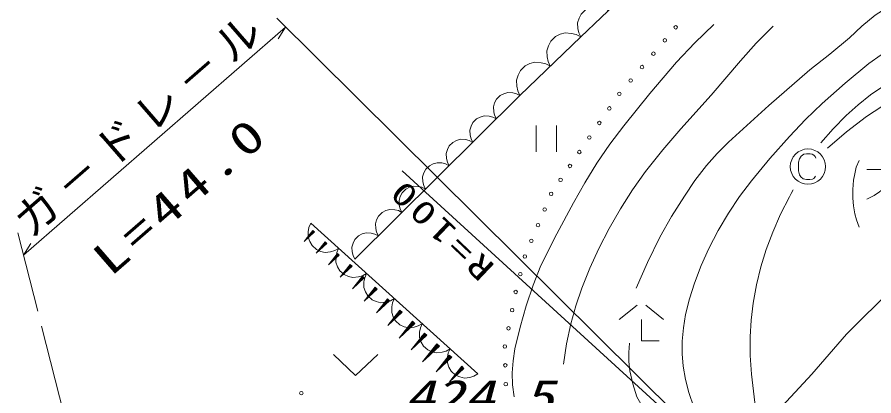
# Model space of a CAD drawing. Units: millimetres, scale not verified. Extents: x 1555 to 641555, y -205102 to 154898.
# Drawn here: x 27932 to 76244, y 71622 to 92983 of the extents above; entities that cross this region are included whole.
import ezdxf
from ezdxf.enums import TextEntityAlignment as Align

# ---------------------------------------------------------------- set-up
doc = ezdxf.new("R2010")
doc.units = ezdxf.units.MM
doc.header["$LTSCALE"] = 1000
doc.layers.add('S-BGD', color=1, linetype='Continuous', lineweight=13)
doc.layers.add('S-BGD-HTXT', color=6, linetype='Continuous', lineweight=13)
doc.styles.add('ＭＳ ゴシック', font='')
doc.styles.get('ＭＳ ゴシック').set_extended_font_data('MS Gothic')

# ---------------------------------------------------------------- blocks, each defined once
blk = doc.blocks.new('BUHIN16')
at = {"layer": 'S-BGD'}
blk.add_lwpolyline([(785, 749), (554, 873), (314, 937), (-4, 963), (-267, 893), (-507, 776), (-751, 544), (-879, 309), (-962, 50), (-950, -269), (-895, -508), (-785, -749)], dxfattribs=at)
blk = doc.blocks.new('BUHIN17')
at = {"layer": 'S-BGD'}
blk.add_lwpolyline([(856, 827), (601, 962), (338, 1029), (-11, 1056), (-299, 977), (-562, 847), (-827, 591), (-966, 332), (-1055, 48), (-1040, -302), (-978, -564), (-856, -827)], dxfattribs=at)
blk = doc.blocks.new('BUHIN18')
at = {"layer": 'S-BGD'}
blk.add_lwpolyline([(666, 659), (464, 763), (256, 814), (-19, 831), (-245, 766), (-451, 661), (-657, 457), (-764, 252), (-831, 27), (-816, -248), (-764, -453), (-666, -659)], dxfattribs=at)
blk = doc.blocks.new('BUHIN19')
at = {"layer": 'S-BGD'}
blk.add_lwpolyline([(-785, 708), (-889, 474), (-933, 236), (-936, -75), (-848, -325), (-716, -550), (-473, -769), (-235, -877), (22, -938), (331, -904), (560, -832), (785, -708)], dxfattribs=at)
blk = doc.blocks.new('BUHIN58')
at = {"layer": 'S-BGD'}
blk.add_lwpolyline([(-1250, 594), (0, -588), (1250, 594)], dxfattribs=at)
blk = doc.blocks.new('BUHIN59')
at = {"layer": 'S-BGD'}
for p, q in [((-578, 750), (-578, -750)), ((574, -750), (574, 750))]:
    blk.add_line(p, q, dxfattribs=at)
blk = doc.blocks.new('BUHIN77')
at = {"layer": 'S-BGD'}
blk.add_circle((0, 0), 99.5, dxfattribs=at)
blk = doc.blocks.new('BUHIN79')
at = {"layer": 'S-BGD'}
blk.add_circle((0, 0), 99.5, dxfattribs=at)
blk = doc.blocks.new('BUHIN81')
at = {"layer": 'S-BGD'}
blk.add_circle((0, 0), 99.5, dxfattribs=at)
blk = doc.blocks.new('BUHIN83')
at = {"layer": 'S-BGD'}
blk.add_circle((0, 0), 99.5, dxfattribs=at)
blk = doc.blocks.new('BUHIN85')
at = {"layer": 'S-BGD'}
blk.add_circle((0, 0), 99.5, dxfattribs=at)
blk = doc.blocks.new('BUHIN89')
at = {"layer": 'S-BGD'}
blk.add_circle((0, 0), 99.5, dxfattribs=at)
blk = doc.blocks.new('BUHIN192')
at = {"layer": 'S-BGD'}
for p, q in [((260, 285), (-217, -238)), ((-106, -93), (249, 296)), ((-83, -114), (272, 274)), ((237, 307), (9, 57)), ((281, 266), (53, 17)), ((120, 202), (225, 317)), ((189, 139), (294, 254))]:
    blk.add_line(p, q, dxfattribs=at)
blk.add_lwpolyline([(224, 337), (-270, -295), (316, 253)], close=True, dxfattribs=at)
blk = doc.blocks.new('BUHIN193')
at = {"layer": 'S-BGD'}
for p, q in [((293, 321), (-244, -267)), ((-120, -104), (280, 333)), ((-93, -128), (306, 308)), ((266, 345), (10, 64)), ((316, 299), (60, 19)), ((135, 227), (253, 357)), ((213, 156), (331, 286))]:
    blk.add_line(p, q, dxfattribs=at)
blk.add_lwpolyline([(252, 379), (-304, -332), (355, 285)], close=True, dxfattribs=at)
blk = doc.blocks.new('BUHIN194')
at = {"layer": 'S-BGD'}
for p, q in [((326, 356), (-272, -297)), ((-133, -116), (311, 370)), ((-103, -143), (340, 343)), ((296, 383), (11, 71)), ((351, 333), (66, 21)), ((150, 253), (281, 397)), ((236, 173), (368, 317))]:
    blk.add_line(p, q, dxfattribs=at)
blk.add_lwpolyline([(280, 421), (-337, -369), (395, 317)], close=True, dxfattribs=at)
blk = doc.blocks.new('BUHIN197')
at = {"layer": 'S-BGD'}
for p, q in [((392, 426), (-327, -356)), ((-160, -138), (374, 443)), ((-124, -171), (409, 410)), ((356, 459), (13, 85)), ((423, 398), (80, 25)), ((180, 303), (339, 475)), ((284, 207), (443, 380))]:
    blk.add_line(p, q, dxfattribs=at)
blk.add_lwpolyline([(337, 505), (-406, -442), (474, 379)], close=True, dxfattribs=at)
blk = doc.blocks.new('BUHIN320')
at = {"layer": 'S-BGD'}
blk.add_lwpolyline([(440, 475), (400, 570), (330, 640), (235, 695), (120, 725), (-75, 725), (-230, 695), (-390, 585), (-485, 445), (-525, 245), (-525, -245), (-485, -455), (-410, -580), (-265, -685), (-85, -725), (105, -725), (250, -710), (325, -665), (395, -600), (425, -530)], dxfattribs=at)
blk.add_circle((0, 0), 995, dxfattribs=at)

msp = doc.modelspace()

# ---------------------------------------------------------------- linework, layer by layer
at = {"layer": 'S-BGD'}
for p, q in [((67564, 99354), (59711, 91865)), ((59711, 91865), (56288, 88557)), ((56288, 88557), (46970, 79327)), ((49636, 84308), (71930, 63974)), ((79265, 84395), (75840, 84395)), ((53916, 72859), (44492, 81354)), ((74705, 75105), (77861, 78243)), ((49566, 76389), (48910, 75670)), ((49062, 75870), (49550, 76404)), ((49095, 75840), (49582, 76374)), ((49534, 76419), (49220, 76076)), ((49595, 76363), (49281, 76020)), ((49373, 76275), (49518, 76433)), ((49468, 76188), (49613, 76346)), ((62892, 76745), (61885, 75932)), ((63379, 76745), (64385, 75932)), ((50279, 75754), (49563, 74970)), ((49729, 75187), (50261, 75770)), ((49764, 75155), (50297, 75737)), ((50244, 75786), (49902, 75412)), ((50310, 75725), (49968, 75351)), ((50068, 75629), (50226, 75802)), ((50172, 75534), (50330, 75707)), ((72741, 72837), (74705, 75105)), ((51661, 74474), (50883, 73626)), ((51064, 73862), (51642, 74491)), ((51102, 73827), (51680, 74456)), ((51623, 74509), (51251, 74104)), ((51695, 74443), (51323, 74038)), ((51432, 74340), (51604, 74526)), ((51545, 74236), (51716, 74423)), ((53053, 73217), (52394, 72500)), ((52547, 72699), (53037, 73232)), ((52580, 72669), (53069, 73202)), ((53020, 73246), (52706, 72904)), ((53081, 73191), (52767, 72848)), ((52859, 73103), (53004, 73261)), ((52954, 73016), (53099, 73174)), ((69777, 69654), (72741, 72837))]:
    msp.add_line(p, q, dxfattribs=at)
for points in [[(62845, 77704), (63482, 79146), (64178, 80570), (64840, 81743), (65557, 82888), (66151, 83766), (66798, 84615), (67401, 85290), (68050, 85926), (70319, 87990), (72629, 90010), (73760, 90885), (74862, 91813), (75573, 92476), (76319, 93088), (76930, 93479), (77583, 93825), (81653, 95592), (85735, 97298), (86196, 97408), (86664, 97491)], [(67220, 92561), (66144, 91524), (65110, 90443), (63609, 88675), (62146, 86861), (61363, 85825), (60628, 84754), (59937, 83643), (59299, 82502), (58358, 80755), (57472, 78982), (57027, 77858), (56635, 76702), (56292, 75496), (56005, 74270), (55896, 73599), (55847, 72923), (55872, 72246), (55958, 71560)], [(58750, 73417), (58918, 74553), (59148, 75687), (59430, 76698), (59773, 77701), (60222, 78825), (60726, 79925), (61315, 81062), (61961, 82179), (62639, 83240), (63372, 84274), (64346, 85502), (65366, 86692), (67064, 88586), (68719, 90522), (69616, 91516), (70561, 92480)], [(89167, 92687), (86524, 92170), (83866, 91711), (82689, 91482), (81523, 91193), (80518, 90881), (79522, 90509), (78595, 90099), (77694, 89635), (76866, 89144), (76062, 88596), (75352, 88042), (74674, 87436), (73948, 86684), (73253, 85888)], [(73622, 85594), (74706, 86506), (75835, 87376), (76689, 87951), (77586, 88480), (78521, 88961), (79490, 89392), (80538, 89789), (81615, 90132), (82786, 90439), (83980, 90689), (86427, 91087), (88894, 91427), (91711, 91781), (94545, 92077), (95740, 92182), (96935, 92283)], [(66101, 70983), (65817, 71817), (65629, 72553), (65498, 73302), (65436, 73999), (65433, 74707), (65501, 75454), (65630, 76203), (65851, 77099), (66132, 77987), (66508, 78977), (66939, 79942), (67467, 80953), (68046, 81932), (68671, 82859), (69345, 83752), (70386, 85018), (71480, 86253), (72381, 87202), (73324, 88109), (74618, 89255), (75957, 90360), (76654, 90856)], [(75415, 84895), (75252, 84520), (75165, 84145), (75102, 83782), (75065, 83270), (75065, 82770), (75090, 82345), (75177, 81882), (75265, 81545), (75415, 81145)], [(77077, 83657), (76840, 83357), (76565, 83132), (76265, 82932), (75840, 82720)], [(69777, 69654), (69528, 71244), (69339, 72844), (69272, 73893), (69266, 74942), (69323, 75898), (69441, 76859), (69629, 77881), (69878, 78901), (70178, 79885), (70539, 80859), (70983, 81861), (71486, 82845), (71589, 83039), (71697, 83241)], [(63135, 75932), (63135, 74732), (64142, 74732)], [(64844, 68226), (63834, 69885), (62881, 71570), (62652, 72296), (62478, 73043), (62425, 73556), (62431, 74073), (62448, 74333), (62469, 74594)]]:
    msp.add_lwpolyline(points, dxfattribs=at)
for points in [[(49516, 76461), (48837, 75591), (49642, 76346)], [(50225, 75832), (49484, 74883), (50362, 75706)], [(51602, 74559), (50797, 73533), (51751, 74422)], [(53003, 73289), (52322, 72421), (53129, 73173)]]:
    msp.add_lwpolyline(points, close=True, dxfattribs=at)
for centre in [(64453, 91677), (61891, 88654), (59636, 85374), (58048, 83017), (56562, 79481), (56306, 78482), (56049, 77483), (55435, 74408), (55460, 73344), (55486, 72281), (43960, 71776)]:
    msp.add_circle(centre, 99.5, dxfattribs=at)
at = {"layer": 'S-BGD-HTXT'}
for p, q in [((42569, 92919), (68446, 67289)), ((28284, 79561), (43072, 92421)), ((43072, 92421), (42647, 91766)), ((29091, 76396), (27963, 80820)), ((28284, 79561), (28708, 80216)), ((38797, 38362), (29306, 75556))]:
    msp.add_line(p, q, dxfattribs=at)

# ---------------------------------------------------------------- block references
for name, p in [('BUHIN16', (60497, 92614)), ('BUHIN77', (65068, 92412)), ('BUHIN17', (58855, 91038)), ('BUHIN79', (63813, 90921)), ('BUHIN17', (57144, 89384)), ('BUHIN79', (63172, 90165)), ('BUHIN79', (62532, 89410)), ('BUHIN18', (55622, 87898)), ('BUHIN81', (61327, 87834)), ('BUHIN18', (54291, 86579)), ('BUHIN81', (60764, 87014)), ('BUHIN59', (57773, 86130)), ('BUHIN18', (52960, 85260)), ('BUHIN81', (60200, 86194)), ('BUHIN320', (72527, 84552)), ('BUHIN18', (51629, 83942)), ('BUHIN83', (59107, 84589)), ('BUHIN83', (58577, 83803)), ('BUHIN18', (50298, 82623)), ('BUHIN18', (48967, 81305)), ('BUHIN85', (57676, 82133)), ('BUHIN19', (45278, 80646)), ('BUHIN85', (57305, 81249)), ('BUHIN192', (44380, 80621)), ('BUHIN18', (47636, 79986)), ('BUHIN192', (45074, 79965)), ('BUHIN85', (56933, 80365)), ('BUHIN19', (46848, 79230)), ('BUHIN192', (45767, 79308)), ('BUHIN193', (46461, 78652)), ('BUHIN193', (47150, 77991)), ('BUHIN19', (48419, 77814)), ('BUHIN194', (47839, 77329)), ('BUHIN194', (48528, 76668)), ('BUHIN19', (49990, 76398)), ('BUHIN89', (55844, 76458)), ('BUHIN19', (51560, 74983)), ('BUHIN89', (55640, 75433)), ('BUHIN197', (50561, 74662)), ('BUHIN58', (47020, 73362)), ('BUHIN197', (51965, 73419)), ('BUHIN19', (53131, 73567))]:
    msp.add_blockref(name, p)

# ---------------------------------------------------------------- texts
at = {"layer": 'S-BGD', "style": 'ＭＳ ゴシック', "oblique": 15, "width": 1.35}
msp.add_text('424.5', height=1833, dxfattribs=at).set_placement((49807, 70141), align=Align.BOTTOM_LEFT)
at = {"layer": 'S-BGD', "insert": (54956, 78957), "char_height": 1320, "attachment_point": 7, "rotation": 136.5, "style": 'ＭＳ ゴシック'}
msp.add_mtext('\\T1.22;\\W1.35;R=100', dxfattribs=at)
at = {"layer": 'S-BGD-HTXT', "char_height": 1833, "attachment_point": 7, "rotation": 41, "style": 'ＭＳ ゴシック'}
for s, insert in [('\\T1.2;ガ－ドレ－ル', (28778, 80385)), ('\\T1.2;\\W1.35;L=44.0', (33217, 78273))]:
    msp.add_mtext(s, dxfattribs=dict(at, insert=insert))

doc.saveas('drawing.dxf')
